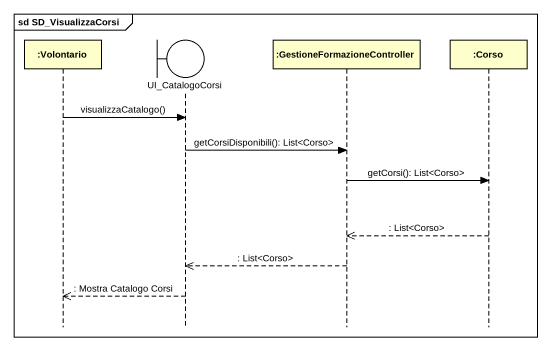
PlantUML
@startuml
mainframe sd SD_VisualizzaCorsi
hide footbox
participant ":Volontario" as Volontario
boundary UI_CatalogoCorsi
participant ":GestioneFormazioneController" as GestioneFormazioneController
participant ":Corso" as Corso

Volontario -> UI_CatalogoCorsi : visualizzaCatalogo()
UI_CatalogoCorsi -> GestioneFormazioneController : getCorsiDisponibili(): List<Corso>
GestioneFormazioneController -> Corso : getCorsi(): List<Corso>
Corso -->> GestioneFormazioneController : : List<Corso>
GestioneFormazioneController -->> UI_CatalogoCorsi : : List<Corso>
UI_CatalogoCorsi -->> Volontario : : Mostra Catalogo Corsi
@enduml
